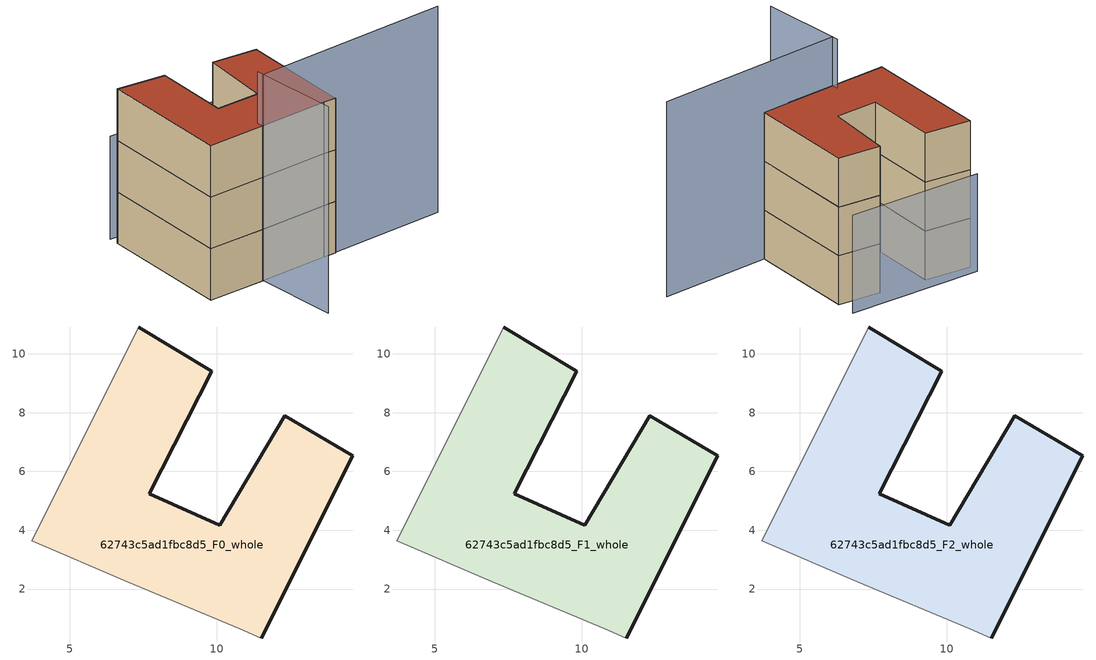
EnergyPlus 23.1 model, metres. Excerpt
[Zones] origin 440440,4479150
62743c5ad1fbc8d5_F0_whole
 floor ground (EU_floor_Construction): 11.51,0.33 14.63,6.54 12.31,7.89 10.11,4.17 7.7,5.25 9.83,9.42 7.34,10.91 3.7,3.64 6.95,2.25 10.78,0.65 z0
 wall outside (EU_wall_Construction): 7.34,10.91 9.83,9.42 7.7,5.25 10.11,4.17 12.31,7.89 14.63,6.54 11.51,0.33 z0:3
 wall adiabatic (EU_wall_Construction): 11.51,0.33 10.78,0.65 6.95,2.25 3.7,3.64 7.34,10.91 z0:3
62743c5ad1fbc8d5_F1_whole
 floor to 62743c5ad1fbc8d5_F0_whole (EU_floor_Construction): 11.51,0.33 14.63,6.54 12.31,7.89 10.11,4.17 7.7,5.25 9.82,9.42 7.34,10.91 3.7,3.64 6.95,2.25 10.78,0.65 z3
 wall outside (EU_wall_Construction): 7.34,10.91 9.83,9.42 7.7,5.25 10.11,4.17 12.31,7.89 14.63,6.54 11.51,0.33 z3:6
 wall adiabatic (EU_wall_Construction): 11.51,0.33 10.78,0.65 6.95,2.25 3.7,3.64 7.34,10.91 z3:6
62743c5ad1fbc8d5_F2_whole
 floor to 62743c5ad1fbc8d5_F1_whole (EU_floor_Construction): 11.51,0.33 14.63,6.54 12.31,7.89 10.11,4.17 7.7,5.25 9.82,9.42 7.34,10.91 3.7,3.64 6.95,2.25 10.78,0.65 z6
 wall outside (EU_wall_Construction): 7.34,10.91 9.83,9.42 7.7,5.25 10.11,4.17 12.31,7.89 14.63,6.54 11.51,0.33 z6:9
 wall adiabatic (EU_wall_Construction): 11.51,0.33 10.78,0.65 6.95,2.25 3.7,3.64 7.34,10.91 z6:9
 roof outside (EU_roof_Construction): 12.31,7.89 14.63,6.54 11.51,0.33 10.78,0.65 6.95,2.25 3.7,3.64 7.34,10.91 9.83,9.42 7.7,5.25 10.11,4.17 z9
shading: 6.94,2.25 18.04,-2.3 / 7.1,2.64 5.16,-2.44 z0:12; 15.18,7.66 7.62,11.47 z0:6
[Building]
EU S2 Campaign: North Axis=0; Terrain=City; Solar Distribution=FullExterior
[Site:Location]
Madrid: Latitude=40.5; Longitude=-3.5; Time Zone=1; Elevation=609
[SizingPeriod:WeatherFileDays]
AnnualSizingPeriod: Begin Month=1; Begin Day of Month=1; End Month=12; End Day of Month=31; Day of Week for Start Day=Monday; Use Weather File Daylight Saving Period=No; Use Weather File Rain and Snow Indicators=No
[MATERIAL]
EU_InternalMass_Material: Roughness=MediumRough; Thickness=0.1; Conductivity=1; Density=1800; Specific Heat=900; Thermal Absorptance=0.9; Solar Absorptance=0.7; Visible Absorptance=0.7
[MATERIAL:NOMASS] Roughness=MediumRough; Thermal Absorptance=0.9; Solar Absorptance=0.7; Visible Absorptance=0.7
Name | Thermal Resistance
EU_wall_NoMass | 0.648025
EU_roof_NoMass | 0.347327
EU_floor_NoMass | 0.599929
[CONSTRUCTION]
EU_wall_Construction: EU_wall_NoMass
EU_roof_Construction: EU_roof_NoMass
EU_floor_Construction: EU_floor_NoMass
EU_InternalMass_Construction: EU_InternalMass_Material
[ZONE] Type=1; Multiplier=1; Ceiling Height=autocalculate; Floor Area=autocalculate; Part of Total Floor Area=Yes
Name | Volume
62743c5ad1fbc8d5_F0_whole | 153.945
62743c5ad1fbc8d5_F1_whole; 62743c5ad1fbc8d5_F2_whole | 153.946
[INTERNALMASS] Construction=EU_InternalMass_Construction; Surface Area=51.3128
Name | Zone or ZoneList
62743c5ad1fbc8d5_F0_whole_EU_InternalMass | 62743c5ad1fbc8d5_F0_whole
62743c5ad1fbc8d5_F1_whole_EU_InternalMass | 62743c5ad1fbc8d5_F1_whole
62743c5ad1fbc8d5_F2_whole_EU_InternalMass | 62743c5ad1fbc8d5_F2_whole
[OTHEREQUIPMENT] Fuel Type=Electricity; Design Level Calculation Method=Watts/Area; Power per Zone Floor Area=1; Fraction Latent=0; Fraction Radiant=0; Fraction Lost=0; Carbon Dioxide Generation Rate=0; EndUse Subcategory=EU_Step8_InternalGains
Name | Zone or ZoneList or Space or SpaceList | Schedule
EU_Step8_InternalGain_62743c5ad1fbc8d5_F0_whole_f000 | 62743c5ad1fbc8d5_F0_whole | EU_Step8_GainSchedule_62743c5ad1fbc8d5_F0_whole_f000
EU_Step8_InternalGain_62743c5ad1fbc8d5_F1_whole_f000 | 62743c5ad1fbc8d5_F1_whole | EU_Step8_GainSchedule_62743c5ad1fbc8d5_F1_whole_f000
EU_Step8_InternalGain_62743c5ad1fbc8d5_F2_whole_f000 | 62743c5ad1fbc8d5_F2_whole | EU_Step8_GainSchedule_62743c5ad1fbc8d5_F2_whole_f000
[ZONEVENTILATION:DESIGNFLOWRATE] Schedule=EU_AlwaysOn; Design Flow Rate Calculation Method=AirChanges/Hour; Air Changes per Hour=0.713097; Ventilation Type=Natural; Fan Pressure Rise=0; Fan Total Efficiency=1; Constant Term Coefficient=1; Temperature Term Coefficient=0; Velocity Term Coefficient=0; Velocity Squared Term Coefficient=0; Minimum Indoor Temperature=-100; Maximum Indoor Temperature=100; Delta Temperature=-100; Minimum Outdoor Temperature=-100; Maximum Outdoor Temperature=100; Maximum Wind Speed=40
Name | Zone or ZoneList or Space or SpaceList
EU_ConstantAir_62743c5ad1fbc8d5_F0_whole | 62743c5ad1fbc8d5_F0_whole
EU_ConstantAir_62743c5ad1fbc8d5_F1_whole | 62743c5ad1fbc8d5_F1_whole
EU_ConstantAir_62743c5ad1fbc8d5_F2_whole | 62743c5ad1fbc8d5_F2_whole
[HVACTEMPLATE:THERMOSTAT] Constant Heating Setpoint=20; Constant Cooling Setpoint=50
EU_HeatOnly_62743c5ad1fbc8d5_F0_whole; EU_HeatOnly_62743c5ad1fbc8d5_F1_whole; EU_HeatOnly_62743c5ad1fbc8d5_F2_whole
[HVACTEMPLATE:ZONE:IDEALLOADSAIRSYSTEM] System Availability Schedule=EU_AlwaysOn; Maximum Heating Supply Air Temperature=50; Minimum Cooling Supply Air Temperature=13; Maximum Heating Supply Air Humidity Ratio=0.0156; Minimum Cooling Supply Air Humidity Ratio=0.0077; Heating Limit=NoLimit; Cooling Limit=NoLimit; Heating Availability Schedule=EU_AlwaysOn; Cooling Availability Schedule=EU_CoolingOff; Dehumidification Control Type=ConstantSensibleHeatRatio; Cooling Sensible Heat Ratio=0.7; Dehumidification Setpoint=60; Humidification Control Type=None; Humidification Setpoint=30; Outdoor Air Method=None; Outdoor Air Flow Rate per Person=0.00944; Outdoor Air Flow Rate per Zone Floor Area=0; Outdoor Air Flow Rate per Zone=0; Demand Controlled Ventilation Type=None; Outdoor Air Economizer Type=NoEconomizer; Heat Recovery Type=None; Sensible Heat Recovery Effectiveness=0.7; Latent Heat Recovery Effectiveness=0.65
Name | Template Thermostat
62743c5ad1fbc8d5_F0_whole | EU_HeatOnly_62743c5ad1fbc8d5_F0_whole
62743c5ad1fbc8d5_F1_whole | EU_HeatOnly_62743c5ad1fbc8d5_F1_whole
62743c5ad1fbc8d5_F2_whole | EU_HeatOnly_62743c5ad1fbc8d5_F2_whole
[SIZING:ZONE] Zone Cooling Design Supply Air Temperature Input Method=SupplyAirTemperature; Zone Cooling Design Supply Air Temperature=13; Zone Heating Design Supply Air Temperature Input Method=SupplyAirTemperature; Zone Heating Design Supply Air Temperature=50; Zone Cooling Design Supply Air Humidity Ratio=0.008; Zone Heating Design Supply Air Humidity Ratio=0.008; Cooling Design Air Flow Method=DesignDay; Cooling Design Air Flow Rate=0; Cooling Minimum Air Flow per Zone Floor Area=0.000762; Cooling Minimum Air Flow=0; Cooling Minimum Air Flow Fraction=0.2; Heating Design Air Flow Method=DesignDay; Heating Design Air Flow Rate=0; Heating Maximum Air Flow per Zone Floor Area=0.002032; Heating Maximum Air Flow=0.141576; Heating Maximum Air Flow Fraction=0.3; Account for Dedicated Outdoor Air System=No; Dedicated Outdoor Air System Control Strategy=NeutralSupplyAir; Dedicated Outdoor Air Low Setpoint Temperature for Design=autosize; Dedicated Outdoor Air High Setpoint Temperature for Design=autosize; Zone Load Sizing Method=Sensible Load Only No Latent Load; Zone Latent Cooling Design Supply Air Humidity Ratio Input Method=HumidityRatioDifference; Zone Cooling Design Supply Air Humidity Ratio Difference=0.005; Zone Latent Heating Design Supply Air Humidity Ratio Input Method=HumidityRatioDifference; Zone Humidification Design Supply Air Humidity Ratio Difference=0.005
62743c5ad1fbc8d5_F0_whole; 62743c5ad1fbc8d5_F1_whole; 62743c5ad1fbc8d5_F2_whole
[SCHEDULE:CONSTANT]
Name | Hourly Value
EU_AlwaysOn | 1
EU_CoolingOff | 0
[SCHEDULE:FILE] Column Number=1; Rows to Skip at Top=0; Number of Hours of Data=8760; Column Separator=Comma; Interpolate to Timestep=No; Minutes per Item=60; Adjust Schedule for Daylight Savings=Yes
Name | File
EU_Step8_GainSchedule_62743c5ad1fbc8d5_F0_whole_f000 | ../../schedules/62743c5ad1fbc8d5/62743c5ad1fbc8d5_F0_whole_f000_gain.csv
EU_Step8_GainSchedule_62743c5ad1fbc8d5_F1_whole_f000 | ../../schedules/62743c5ad1fbc8d5/62743c5ad1fbc8d5_F1_whole_f000_gain.csv
EU_Step8_GainSchedule_62743c5ad1fbc8d5_F2_whole_f000 | ../../schedules/62743c5ad1fbc8d5/62743c5ad1fbc8d5_F2_whole_f000_gain.csv
